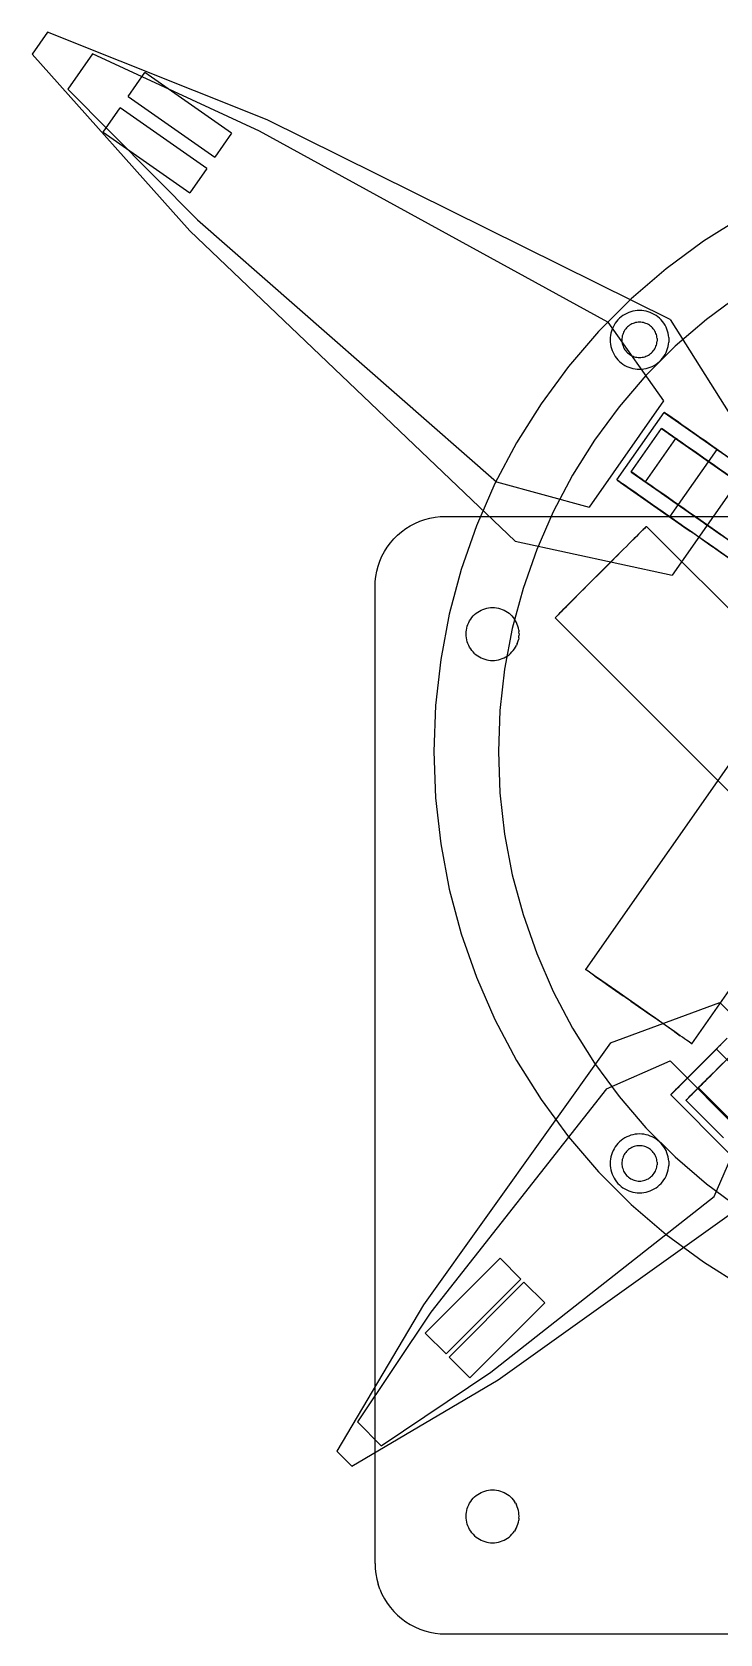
# Model space of a CAD drawing. Header units: millimetres. Extents: x -180 to 1414, y -663 to 972.
# Drawn here: x 1026.7 to 1143.7, y 355 to 627.3 of the extents above; entities that cross this region are included whole.
import ezdxf

# ---------------------------------------------------------------- set-up
doc = ezdxf.new("R2010")
doc.units = ezdxf.units.MM
doc.layers.add('TOP', color=8, linetype='Continuous')

msp = doc.modelspace()

# ---------------------------------------------------------------- linework, layer by layer
at = {"layer": 'TOP'}
for p, q in [((1029.3, 627.34), (1026.66, 623.57)), ((1066.68, 612.39), (1029.3, 627.34)), ((1036.97, 623.65), (1032.75, 617.62)), ((1065.37, 610.5), (1036.97, 623.65)), ((1026.66, 623.57), (1053.49, 593.55)), ((1043, 616.37), (1045.87, 620.47)), ((1060.61, 610.14), (1045.87, 620.47)), ((1032.75, 617.62), (1054.81, 595.43)), ((1043, 616.37), (1057.75, 606.05)), ((1038.78, 610.34), (1041.65, 614.44)), ((1056.39, 604.11), (1041.65, 614.44)), ((1038.78, 610.34), (1053.52, 600.02)), ((1060.61, 610.14), (1057.75, 606.05)), ((1124.63, 577.99), (1065.37, 610.5)), ((1135.21, 578.44), (1066.68, 612.39)), ((1056.39, 604.11), (1053.52, 600.02)), ((1054.81, 595.43), (1105.64, 550.86)), ((1147.5, 595.93), (1140.85, 591.76)), ((1147.5, 595.93), (1140.85, 591.76)), ((1053.49, 593.55), (1108.82, 540.76)), ((1140.85, 591.76), (1134.53, 587.09)), ((1140.85, 591.76), (1134.53, 587.09)), ((1134.53, 587.09), (1128.58, 581.97)), ((1134.53, 587.09), (1128.58, 581.97)), ((1128.58, 581.97), (1123.03, 576.42)), ((1128.58, 581.97), (1123.03, 576.42)), ((1147.05, 582.67), (1141.39, 578.49)), ((1147.05, 582.67), (1141.39, 578.49)), ((1124.63, 577.99), (1134.08, 564.63)), ((1125.67, 577.5), (1125.49, 577.17)), ((1125.87, 577.82), (1125.67, 577.5)), ((1126.09, 578.12), (1125.87, 577.82)), ((1126.33, 578.4), (1126.09, 578.12)), ((1126.6, 578.67), (1126.33, 578.4)), ((1126.88, 578.91), (1126.6, 578.67)), ((1127.18, 579.13), (1126.88, 578.91)), ((1127.5, 579.33), (1127.18, 579.13)), ((1127.83, 579.51), (1127.5, 579.33)), ((1128.17, 579.66), (1127.83, 579.51)), ((1128.31, 577.48), (1128.13, 577.35)), ((1128.52, 579.78), (1128.17, 579.66)), ((1128.5, 577.6), (1128.31, 577.48)), ((1128.69, 577.71), (1128.5, 577.6)), ((1128.88, 579.88), (1128.52, 579.78)), ((1128.9, 577.8), (1128.69, 577.71)), ((1129.25, 579.95), (1128.88, 579.88)), ((1129.11, 577.87), (1128.9, 577.8)), ((1129.33, 577.93), (1129.11, 577.87)), ((1129.62, 579.99), (1129.25, 579.95)), ((1129.55, 577.97), (1129.33, 577.93)), ((1129.77, 578), (1129.55, 577.97)), ((1130, 580), (1129.62, 579.99)), ((1130, 578), (1129.77, 578)), ((1130.37, 579.99), (1130, 580)), ((1130.22, 578), (1130, 578)), ((1130.44, 577.97), (1130.22, 578)), ((1130.74, 579.95), (1130.37, 579.99)), ((1130.66, 577.93), (1130.44, 577.97)), ((1130.88, 577.87), (1130.66, 577.93)), ((1131.11, 579.88), (1130.74, 579.95)), ((1131.09, 577.8), (1130.88, 577.87)), ((1131.3, 577.71), (1131.09, 577.8)), ((1131.47, 579.78), (1131.11, 579.88)), ((1131.5, 577.6), (1131.3, 577.71)), ((1131.82, 579.66), (1131.47, 579.78)), ((1131.69, 577.48), (1131.5, 577.6)), ((1131.87, 577.35), (1131.69, 577.48)), ((1132.17, 579.51), (1131.82, 579.66)), ((1132.5, 579.33), (1132.17, 579.51)), ((1132.81, 579.13), (1132.5, 579.33)), ((1133.11, 578.91), (1132.81, 579.13)), ((1133.4, 578.67), (1133.11, 578.91)), ((1133.66, 578.4), (1133.4, 578.67)), ((1133.91, 578.12), (1133.66, 578.4)), ((1134.13, 577.82), (1133.91, 578.12)), ((1134.33, 577.5), (1134.13, 577.82)), ((1134.5, 577.17), (1134.33, 577.5)), ((1135.21, 578.44), (1149.78, 555.32)), ((1141.39, 578.49), (1136.06, 573.91)), ((1141.39, 578.49), (1136.06, 573.91)), ((1123.03, 576.42), (1117.91, 570.47)), ((1123.03, 576.42), (1117.91, 570.47)), ((1125.01, 575.38), (1125, 575)), ((1125, 575), (1125.01, 574.63)), ((1125.05, 575.75), (1125.01, 575.38)), ((1125.01, 574.63), (1125.05, 574.26)), ((1125.12, 576.12), (1125.05, 575.75)), ((1125.22, 576.48), (1125.12, 576.12)), ((1125.34, 576.83), (1125.22, 576.48)), ((1125.49, 577.17), (1125.34, 576.83)), ((1127.03, 575.45), (1127, 575.23)), ((1127, 575.23), (1127, 575)), ((1127, 575), (1127, 574.78)), ((1127, 574.78), (1127.03, 574.56)), ((1127.07, 575.67), (1127.03, 575.45)), ((1127.13, 575.89), (1127.07, 575.67)), ((1127.2, 576.1), (1127.13, 575.89)), ((1127.29, 576.31), (1127.2, 576.1)), ((1127.4, 576.5), (1127.29, 576.31)), ((1127.52, 576.69), (1127.4, 576.5)), ((1127.65, 576.87), (1127.52, 576.69)), ((1127.8, 577.04), (1127.65, 576.87)), ((1127.96, 577.2), (1127.8, 577.04)), ((1128.13, 577.35), (1127.96, 577.2)), ((1132.04, 577.2), (1131.87, 577.35)), ((1132.2, 577.04), (1132.04, 577.2)), ((1132.34, 576.87), (1132.2, 577.04)), ((1132.48, 576.69), (1132.34, 576.87)), ((1132.59, 576.5), (1132.48, 576.69)), ((1132.7, 576.31), (1132.59, 576.5)), ((1132.79, 576.1), (1132.7, 576.31)), ((1132.86, 575.89), (1132.79, 576.1)), ((1132.92, 575.67), (1132.86, 575.89)), ((1132.96, 575.45), (1132.92, 575.67)), ((1132.99, 575.23), (1132.96, 575.45)), ((1132.96, 574.56), (1132.99, 574.78)), ((1132.99, 575.23), (1133, 575)), ((1133, 575), (1132.99, 574.78)), ((1134.65, 576.83), (1134.5, 577.17)), ((1134.77, 576.48), (1134.65, 576.83)), ((1134.87, 576.12), (1134.77, 576.48)), ((1134.94, 575.75), (1134.87, 576.12)), ((1134.98, 575.38), (1134.94, 575.75)), ((1134.94, 574.26), (1134.98, 574.63)), ((1134.98, 575.38), (1135, 575)), ((1135, 575), (1134.98, 574.63)), ((1125.05, 574.26), (1125.12, 573.89)), ((1125.12, 573.89), (1125.22, 573.53)), ((1125.22, 573.53), (1125.34, 573.18)), ((1125.34, 573.18), (1125.49, 572.83)), ((1125.49, 572.83), (1125.67, 572.5)), ((1125.67, 572.5), (1125.87, 572.19)), ((1125.87, 572.19), (1126.09, 571.89)), ((1127.03, 574.56), (1127.07, 574.34)), ((1127.07, 574.34), (1127.13, 574.12)), ((1127.13, 574.12), (1127.2, 573.91)), ((1127.2, 573.91), (1127.29, 573.7)), ((1127.29, 573.7), (1127.4, 573.5)), ((1127.4, 573.5), (1127.52, 573.31)), ((1127.52, 573.31), (1127.65, 573.13)), ((1127.65, 573.13), (1127.8, 572.96)), ((1127.8, 572.96), (1127.96, 572.8)), ((1127.96, 572.8), (1128.13, 572.66)), ((1128.13, 572.66), (1128.31, 572.52)), ((1128.31, 572.52), (1128.5, 572.41)), ((1128.5, 572.41), (1128.69, 572.3)), ((1128.69, 572.3), (1128.9, 572.21)), ((1128.9, 572.21), (1129.11, 572.14)), ((1129.11, 572.14), (1129.33, 572.08)), ((1129.33, 572.08), (1129.55, 572.04)), ((1129.55, 572.04), (1129.77, 572.01)), ((1129.77, 572.01), (1130, 572)), ((1130, 572), (1130.22, 572.01)), ((1130.22, 572.01), (1130.44, 572.04)), ((1130.44, 572.04), (1130.66, 572.08)), ((1130.66, 572.08), (1130.88, 572.14)), ((1130.88, 572.14), (1131.09, 572.21)), ((1136.06, 573.91), (1131.09, 568.94)), ((1136.06, 573.91), (1131.09, 568.94)), ((1131.09, 572.21), (1131.3, 572.3)), ((1131.3, 572.3), (1131.5, 572.41)), ((1131.5, 572.41), (1131.69, 572.52)), ((1131.69, 572.52), (1131.87, 572.66)), ((1131.87, 572.66), (1132.04, 572.8)), ((1132.04, 572.8), (1132.2, 572.96)), ((1132.2, 572.96), (1132.34, 573.13)), ((1132.34, 573.13), (1132.48, 573.31)), ((1132.48, 573.31), (1132.59, 573.5)), ((1132.59, 573.5), (1132.7, 573.7)), ((1132.7, 573.7), (1132.79, 573.91)), ((1132.79, 573.91), (1132.86, 574.12)), ((1132.86, 574.12), (1132.92, 574.34)), ((1132.92, 574.34), (1132.96, 574.56)), ((1133.91, 571.89), (1134.13, 572.19)), ((1134.13, 572.19), (1134.33, 572.5)), ((1134.33, 572.5), (1134.5, 572.83)), ((1134.5, 572.83), (1134.65, 573.18)), ((1134.65, 573.18), (1134.77, 573.53)), ((1134.77, 573.53), (1134.87, 573.89)), ((1134.87, 573.89), (1134.94, 574.26)), ((1117.91, 570.47), (1113.24, 564.15)), ((1117.91, 570.47), (1113.24, 564.15)), ((1126.09, 571.89), (1126.33, 571.6)), ((1126.33, 571.6), (1126.6, 571.34)), ((1126.6, 571.34), (1126.88, 571.09)), ((1126.88, 571.09), (1127.18, 570.87)), ((1127.18, 570.87), (1127.5, 570.67)), ((1127.5, 570.67), (1127.83, 570.5)), ((1127.83, 570.5), (1128.17, 570.35)), ((1128.17, 570.35), (1128.52, 570.23)), ((1128.52, 570.23), (1128.88, 570.13)), ((1128.88, 570.13), (1129.25, 570.06)), ((1129.25, 570.06), (1129.62, 570.02)), ((1129.62, 570.02), (1130, 570)), ((1130, 570), (1130.37, 570.02)), ((1130.37, 570.02), (1130.74, 570.06)), ((1130.74, 570.06), (1131.11, 570.13)), ((1131.11, 570.13), (1131.47, 570.23)), ((1131.47, 570.23), (1131.82, 570.35)), ((1131.82, 570.35), (1132.17, 570.5)), ((1132.17, 570.5), (1132.5, 570.67)), ((1132.5, 570.67), (1132.81, 570.87)), ((1132.81, 570.87), (1133.11, 571.09)), ((1133.11, 571.09), (1133.4, 571.34)), ((1133.4, 571.34), (1133.66, 571.6)), ((1133.66, 571.6), (1133.91, 571.89)), ((1131.09, 568.94), (1126.51, 563.61)), ((1131.09, 568.94), (1126.51, 563.61)), ((1113.24, 564.15), (1109.07, 557.5)), ((1113.24, 564.15), (1109.07, 557.5)), ((1134.08, 564.63), (1121.42, 546.55)), ((1126.51, 563.61), (1122.33, 557.95)), ((1126.51, 563.61), (1122.33, 557.95)), ((1126.15, 551.21), (1134.18, 562.68)), ((1134.22, 562.66), (1134.18, 562.68)), ((1134.18, 562.68), (1143.19, 556.37)), ((1134.34, 562.57), (1134.22, 562.66)), ((1134.22, 562.66), (1143.25, 556.34)), ((1134.53, 562.44), (1134.34, 562.57)), ((1134.34, 562.57), (1143.25, 556.34)), ((1134.8, 562.25), (1134.53, 562.44)), ((1134.53, 562.44), (1143.25, 556.34)), ((1135.15, 562.01), (1134.8, 562.25)), ((1135.56, 561.72), (1135.15, 562.01)), ((1135.15, 562.01), (1143.53, 556.14)), ((1136.05, 561.38), (1135.56, 561.72)), ((1135.56, 561.72), (1143.68, 556.03)), ((1136.6, 560.99), (1136.05, 561.38)), ((1136.05, 561.38), (1143.68, 556.03)), ((1128.55, 552.59), (1133.71, 559.96)), ((1133.74, 559.94), (1133.71, 559.96)), ((1133.71, 559.96), (1133.76, 559.93)), ((1133.71, 559.96), (1136.17, 558.24)), ((1133.71, 559.96), (1136.19, 558.22)), ((1133.84, 559.87), (1133.74, 559.94)), ((1133.76, 559.93), (1133.88, 559.85)), ((1133.76, 559.93), (1136.21, 558.21)), ((1134.01, 559.75), (1133.84, 559.87)), ((1133.88, 559.85), (1134.06, 559.71)), ((1133.88, 559.85), (1136.46, 558.04)), ((1133.88, 559.85), (1136.3, 558.15)), ((1133.88, 559.85), (1136.21, 558.21)), ((1134.25, 559.58), (1134.01, 559.75)), ((1134.01, 559.75), (1136.41, 558.07)), ((1134.06, 559.71), (1134.32, 559.53)), ((1134.56, 559.36), (1134.25, 559.58)), ((1134.32, 559.53), (1134.65, 559.3)), ((1134.32, 559.53), (1136.67, 557.89)), ((1134.94, 559.1), (1134.56, 559.36)), ((1134.56, 559.36), (1136.61, 557.93)), ((1134.65, 559.3), (1135.05, 559.02)), ((1135.39, 558.79), (1134.94, 559.1)), ((1134.94, 559.1), (1137.53, 557.29)), ((1135.05, 559.02), (1135.51, 558.7)), ((1135.05, 559.02), (1137.63, 557.22)), ((1135.9, 558.43), (1135.39, 558.79)), ((1135.51, 558.7), (1136.03, 558.34)), ((1136.46, 558.03), (1135.9, 558.43)), ((1136.03, 558.34), (1136.62, 557.93)), ((1136.03, 558.34), (1138.05, 556.92)), ((1137.22, 560.56), (1136.6, 560.99)), ((1136.6, 560.99), (1144.05, 555.78)), ((1137.9, 560.08), (1137.22, 560.56)), ((1137.22, 560.56), (1144.27, 555.62)), ((1138.64, 559.56), (1137.9, 560.08)), ((1137.9, 560.08), (1144.51, 555.46)), ((1139.43, 559.01), (1138.64, 559.56)), ((1140.26, 558.43), (1139.43, 559.01)), ((1139.43, 559.01), (1144.77, 555.27)), ((1141.15, 557.81), (1140.26, 558.43)), ((1140.26, 558.43), (1145.34, 554.87)), ((1109.07, 557.5), (1105.4, 550.56)), ((1109.07, 557.5), (1105.4, 550.56)), ((1122.33, 557.95), (1118.59, 552)), ((1122.33, 557.95), (1118.59, 552)), ((1131.01, 550.87), (1136.17, 558.24)), ((1135.16, 544.91), (1143.19, 556.37)), ((1136.21, 558.21), (1136.17, 558.24)), ((1136.17, 558.24), (1136.19, 558.22)), ((1136.19, 558.22), (1136.27, 558.17)), ((1136.3, 558.15), (1136.21, 558.21)), ((1136.27, 558.17), (1136.41, 558.07)), ((1136.46, 558.04), (1136.3, 558.15)), ((1136.41, 558.07), (1136.61, 557.93)), ((1136.46, 558.04), (1136.67, 557.89)), ((1137.09, 557.6), (1136.46, 558.03)), ((1136.46, 558.03), (1138.91, 556.32)), ((1136.61, 557.93), (1136.86, 557.76)), ((1136.62, 557.93), (1137.26, 557.48)), ((1136.67, 557.89), (1136.93, 557.71)), ((1136.86, 557.76), (1137.17, 557.54)), ((1136.93, 557.71), (1137.25, 557.48)), ((1137.77, 557.12), (1137.09, 557.6)), ((1137.17, 557.54), (1137.53, 557.29)), ((1137.25, 557.48), (1137.63, 557.22)), ((1137.26, 557.48), (1137.95, 557)), ((1137.26, 557.48), (1139.6, 555.84)), ((1137.53, 557.29), (1137.94, 557)), ((1137.63, 557.22), (1138.05, 556.92)), ((1138.5, 556.61), (1137.77, 557.12)), ((1137.94, 557), (1138.4, 556.68)), ((1137.95, 557), (1138.69, 556.48)), ((1138.05, 556.92), (1138.52, 556.59)), ((1138.4, 556.68), (1138.91, 556.32)), ((1139.27, 556.07), (1138.5, 556.61)), ((1138.52, 556.59), (1139.04, 556.23)), ((1138.69, 556.48), (1139.47, 555.93)), ((1138.69, 556.48), (1140.2, 555.42)), ((1138.91, 556.32), (1139.46, 555.94)), ((1139.04, 556.23), (1139.6, 555.84)), ((1140.09, 555.5), (1139.27, 556.07)), ((1139.46, 555.94), (1140.05, 555.52)), ((1170.12, 534.47), (1139.47, 555.93)), ((1139.6, 555.84), (1140.2, 555.42)), ((1142.07, 557.16), (1141.15, 557.81)), ((1141.15, 557.81), (1145.65, 554.65)), ((1143.02, 556.49), (1142.07, 557.16)), ((1142.07, 557.16), (1145.98, 554.43)), ((1144, 555.81), (1143.02, 556.49)), ((1143.02, 556.49), (1146.31, 554.19)), ((1143.21, 556.36), (1143.19, 556.37)), ((1143.25, 556.34), (1143.21, 556.36)), ((1143.32, 556.29), (1143.25, 556.34)), ((1143.41, 556.22), (1143.32, 556.29)), ((1143.53, 556.14), (1143.41, 556.22)), ((1143.68, 556.03), (1143.53, 556.14)), ((1143.85, 555.91), (1143.68, 556.03)), ((1149.78, 555.32), (1135.54, 534.98)), ((1140.05, 555.52), (1140.68, 555.08)), ((1140.94, 554.9), (1140.09, 555.5)), ((1140.09, 555.5), (1141.34, 554.62)), ((1140.2, 555.42), (1140.84, 554.97)), ((1140.68, 555.08), (1141.34, 554.62)), ((1140.84, 554.97), (1171.49, 533.51)), ((1141.83, 554.28), (1140.94, 554.9)), ((1140.94, 554.9), (1142.03, 554.14)), ((1141.34, 554.62), (1142.03, 554.14)), ((1142.74, 553.64), (1141.83, 554.28)), ((1141.83, 554.28), (1142.75, 553.64)), ((1141.83, 554.28), (1143.48, 553.12)), ((1142.03, 554.14), (1142.75, 553.64)), ((1143.67, 552.99), (1142.74, 553.64)), ((1142.74, 553.64), (1144.24, 552.59)), ((1142.75, 553.64), (1143.48, 553.12)), ((1143.48, 553.12), (1144.24, 552.59)), ((1144.62, 552.32), (1143.67, 552.99)), ((1105.4, 550.56), (1102.26, 543.36)), ((1105.4, 550.56), (1102.26, 543.36)), ((1105.64, 550.86), (1121.42, 546.55)), ((1118.59, 552), (1115.31, 545.79)), ((1118.59, 552), (1115.31, 545.79)), ((1126.19, 551.19), (1126.15, 551.21)), ((1126.31, 551.11), (1126.19, 551.19)), ((1126.19, 551.19), (1135.18, 544.9)), ((1126.5, 550.97), (1126.31, 551.11)), ((1126.31, 551.11), (1135.22, 544.87)), ((1126.77, 550.78), (1126.5, 550.97)), ((1127.12, 550.54), (1126.77, 550.78)), ((1126.77, 550.78), (1135.29, 544.82)), ((1127.53, 550.25), (1127.12, 550.54)), ((1127.12, 550.54), (1135.65, 544.56)), ((1128.02, 549.91), (1127.53, 550.25)), ((1127.53, 550.25), (1135.5, 544.67)), ((1128.58, 552.57), (1128.55, 552.59)), ((1128.55, 552.59), (1128.6, 552.56)), ((1128.55, 552.59), (1131.01, 550.87)), ((1128.68, 552.5), (1128.58, 552.57)), ((1128.6, 552.56), (1128.71, 552.47)), ((1128.6, 552.56), (1131.04, 550.84)), ((1128.85, 552.38), (1128.68, 552.5)), ((1128.68, 552.5), (1131.11, 550.8)), ((1128.71, 552.47), (1128.9, 552.34)), ((1128.71, 552.47), (1131.14, 550.77)), ((1129.09, 552.21), (1128.85, 552.38)), ((1128.85, 552.38), (1131.25, 550.7)), ((1128.9, 552.34), (1129.16, 552.16)), ((1128.9, 552.34), (1131.29, 550.67)), ((1129.4, 551.99), (1129.09, 552.21)), ((1129.09, 552.21), (1131.45, 550.56)), ((1129.16, 552.16), (1129.49, 551.93)), ((1129.16, 552.16), (1131.5, 550.52)), ((1129.78, 551.73), (1129.4, 551.99)), ((1129.4, 551.99), (1131.7, 550.38)), ((1129.49, 551.93), (1129.89, 551.65)), ((1129.49, 551.93), (1131.77, 550.33)), ((1130.23, 551.41), (1129.78, 551.73)), ((1129.78, 551.73), (1132.37, 549.92)), ((1129.89, 551.65), (1130.35, 551.33)), ((1130.73, 551.06), (1130.23, 551.41)), ((1130.35, 551.33), (1130.87, 550.96)), ((1130.35, 551.33), (1132.89, 549.55)), ((1131.3, 550.66), (1130.73, 551.06)), ((1130.87, 550.96), (1131.45, 550.55)), ((1131.04, 550.84), (1131.01, 550.87)), ((1131.01, 550.87), (1131.03, 550.85)), ((1131.03, 550.85), (1131.11, 550.8)), ((1131.14, 550.77), (1131.04, 550.84)), ((1131.11, 550.8), (1131.25, 550.7)), ((1131.14, 550.77), (1131.29, 550.67)), ((1131.25, 550.7), (1131.45, 550.56)), ((1131.29, 550.67), (1131.5, 550.52)), ((1131.93, 550.22), (1131.3, 550.66)), ((1131.45, 550.56), (1131.7, 550.38)), ((1131.45, 550.55), (1132.09, 550.11)), ((1131.45, 550.55), (1132.89, 549.55)), ((1131.45, 550.55), (1133.36, 549.22)), ((1131.5, 550.52), (1131.77, 550.33)), ((1131.7, 550.38), (1132.01, 550.17)), ((1131.77, 550.33), (1132.09, 550.11)), ((1132.61, 549.75), (1131.93, 550.22)), ((1132.01, 550.17), (1132.37, 549.92)), ((1128.57, 549.52), (1128.02, 549.91)), ((1128.02, 549.91), (1136.02, 544.31)), ((1128.02, 549.91), (1135.82, 544.44)), ((1129.19, 549.09), (1128.57, 549.52)), ((1128.57, 549.52), (1136.02, 544.31)), ((1129.87, 548.61), (1129.19, 549.09)), ((1130.61, 548.1), (1129.87, 548.61)), ((1129.87, 548.61), (1136.48, 543.99)), ((1131.4, 547.54), (1130.61, 548.1)), ((1132.23, 546.96), (1131.4, 547.54)), ((1131.4, 547.54), (1136.74, 543.8)), ((1132.09, 550.11), (1132.79, 549.62)), ((1132.09, 550.11), (1132.46, 549.85)), ((1132.37, 549.92), (1132.78, 549.63)), ((1132.46, 549.85), (1132.89, 549.55)), ((1133.34, 549.24), (1132.61, 549.75)), ((1132.78, 549.63), (1133.24, 549.31)), ((1132.79, 549.62), (1133.53, 549.1)), ((1132.89, 549.55), (1133.36, 549.22)), ((1133.24, 549.31), (1133.75, 548.95)), ((1134.11, 548.69), (1133.34, 549.24)), ((1133.36, 549.22), (1133.88, 548.86)), ((1133.53, 549.1), (1134.31, 548.55)), ((1133.53, 549.1), (1135.04, 548.04)), ((1133.75, 548.95), (1134.3, 548.57)), ((1133.88, 548.86), (1134.44, 548.46)), ((1134.93, 548.12), (1134.11, 548.69)), ((1134.3, 548.57), (1134.89, 548.15)), ((1164.96, 527.09), (1134.31, 548.55)), ((1134.44, 548.46), (1135.04, 548.04)), ((1134.89, 548.15), (1135.51, 547.71)), ((1135.78, 547.53), (1134.93, 548.12)), ((1135.04, 548.04), (1135.68, 547.6)), ((1135.51, 547.71), (1136.17, 547.25)), ((1135.68, 547.6), (1166.33, 526.14)), ((1136.66, 546.91), (1135.78, 547.53)), ((1135.78, 547.53), (1136.87, 546.77)), ((1093.46, 544.47), (1094.33, 544.7)), ((1094.33, 544.7), (1095.21, 544.87)), ((1095.21, 544.87), (1096.1, 544.97)), ((1096.1, 544.97), (1097, 545)), ((1097, 545), (1303, 545)), ((1115.31, 545.79), (1112.5, 539.34)), ((1115.31, 545.79), (1112.5, 539.34)), ((1133.12, 546.34), (1132.23, 546.96)), ((1132.23, 546.96), (1137.01, 543.61)), ((1134.04, 545.69), (1133.12, 546.34)), ((1133.12, 546.34), (1137.62, 543.18)), ((1134.99, 545.03), (1134.04, 545.69)), ((1134.04, 545.69), (1137.95, 542.96)), ((1135.97, 544.34), (1134.99, 545.03)), ((1135.18, 544.9), (1135.16, 544.91)), ((1135.22, 544.87), (1135.18, 544.9)), ((1135.29, 544.82), (1135.22, 544.87)), ((1135.38, 544.75), (1135.29, 544.82)), ((1135.5, 544.67), (1135.38, 544.75)), ((1136.17, 547.25), (1136.87, 546.77)), ((1137.58, 546.27), (1136.66, 546.91)), ((1136.87, 546.77), (1137.58, 546.26)), ((1138.51, 545.61), (1137.58, 546.27)), ((1137.58, 546.26), (1138.32, 545.75)), ((1138.32, 545.75), (1139.08, 545.22)), ((1139.46, 544.95), (1138.51, 545.61)), ((1139.08, 545.22), (1139.85, 544.68)), ((1140.42, 544.28), (1139.46, 544.95)), ((1139.85, 544.68), (1140.63, 544.13)), ((1088.84, 541.8), (1089.52, 542.38)), ((1089.52, 542.38), (1090.24, 542.91)), ((1090.24, 542.91), (1091, 543.39)), ((1091, 543.39), (1091.79, 543.81)), ((1091.79, 543.81), (1092.62, 544.17)), ((1092.62, 544.17), (1093.46, 544.47)), ((1102.26, 543.36), (1099.66, 535.95)), ((1102.26, 543.36), (1099.66, 535.95)), ((1129.82, 541.95), (1129.48, 541.6)), ((1130.13, 542.26), (1129.82, 541.95)), ((1130.83, 542.96), (1130.13, 542.26)), ((1130.4, 542.53), (1130.13, 542.26)), ((1130.64, 542.76), (1130.4, 542.53)), ((1130.83, 542.96), (1130.64, 542.76)), ((1131.09, 543.21), (1130.83, 542.96)), ((1130.98, 543.11), (1130.83, 542.96)), ((1131.09, 543.21), (1130.98, 543.11)), ((1131.15, 543.28), (1131.09, 543.21)), ((1131.15, 543.28), (1131.17, 543.3)), ((1180.74, 493.73), (1131.17, 543.3)), ((1135.65, 544.56), (1135.5, 544.67)), ((1135.82, 544.44), (1135.65, 544.56)), ((1136.02, 544.31), (1135.82, 544.44)), ((1136.98, 543.63), (1135.97, 544.34)), ((1135.97, 544.34), (1138.63, 542.48)), ((1136.24, 544.15), (1136.02, 544.31)), ((1136.48, 543.99), (1136.24, 544.15)), ((1136.74, 543.8), (1136.48, 543.99)), ((1137.01, 543.61), (1136.74, 543.8)), ((1138, 542.92), (1136.98, 543.63)), ((1136.98, 543.63), (1138.98, 542.23)), ((1137.31, 543.4), (1137.01, 543.61)), ((1137.62, 543.18), (1137.31, 543.4)), ((1137.95, 542.96), (1137.62, 543.18)), ((1138.28, 542.72), (1137.95, 542.96)), ((1139.04, 542.19), (1138, 542.92)), ((1138.63, 542.48), (1138.28, 542.72)), ((1138.98, 542.23), (1138.63, 542.48)), ((1139.35, 541.98), (1138.98, 542.23)), ((1140.08, 541.46), (1139.04, 542.19)), ((1139.71, 541.72), (1139.35, 541.98)), ((1141.39, 543.6), (1140.42, 544.28)), ((1140.63, 544.13), (1141.41, 543.58)), ((1142.36, 542.92), (1141.39, 543.6)), ((1141.41, 543.58), (1142.2, 543.03)), ((1142.2, 543.03), (1142.98, 542.48)), ((1143.32, 542.24), (1142.36, 542.92)), ((1144.28, 541.58), (1142.98, 542.48)), ((1142.98, 542.48), (1143.75, 541.94)), ((1144.28, 541.58), (1143.32, 542.24)), ((1086.61, 539), (1087.09, 539.76)), ((1087.09, 539.76), (1087.62, 540.48)), ((1087.62, 540.48), (1088.2, 541.16)), ((1088.2, 541.16), (1088.84, 541.8)), ((1108.82, 540.76), (1135.54, 534.98)), ((1112.5, 539.34), (1110.18, 532.71)), ((1112.5, 539.34), (1110.18, 532.71)), ((1116.97, 529.1), (1127.29, 539.41)), ((1127.29, 539.41), (1123.98, 536.1)), ((1127.29, 539.41), (1124.56, 536.68)), ((1127.29, 539.41), (1125.13, 537.25)), ((1127.29, 539.41), (1126.77, 538.9)), ((1127.78, 539.9), (1127.29, 539.41)), ((1128.25, 540.37), (1127.78, 539.9)), ((1128.25, 540.37), (1129.48, 541.6)), ((1128.69, 540.81), (1128.25, 540.37)), ((1129.1, 541.23), (1128.69, 540.81)), ((1129.48, 541.6), (1129.1, 541.23)), ((1140.08, 541.46), (1139.71, 541.72)), ((1141.12, 540.74), (1140.08, 541.46)), ((1140.45, 541.21), (1140.08, 541.46)), ((1140.81, 540.95), (1140.45, 541.21)), ((1141.17, 540.7), (1140.81, 540.95)), ((1142.15, 540.01), (1141.12, 540.74)), ((1143.18, 539.29), (1141.17, 540.7)), ((1141.53, 540.45), (1141.17, 540.7)), ((1144.18, 538.59), (1141.53, 540.45)), ((1141.87, 540.21), (1141.53, 540.45)), ((1145.17, 537.9), (1141.87, 540.21)), ((1142.21, 539.97), (1141.87, 540.21)), ((1143.18, 539.29), (1142.15, 540.01)), ((1146.12, 537.23), (1142.21, 539.97)), ((1142.54, 539.74), (1142.21, 539.97)), ((1147.04, 536.59), (1142.54, 539.74)), ((1142.85, 539.53), (1142.54, 539.74)), ((1143.14, 539.32), (1142.85, 539.53)), ((1147.92, 535.97), (1142.85, 539.53)), ((1143.42, 539.12), (1143.14, 539.32)), ((1144.18, 538.59), (1143.18, 539.29)), ((1085.3, 535.67), (1085.53, 536.54)), ((1085.53, 536.54), (1085.83, 537.38)), ((1085.83, 537.38), (1086.19, 538.21)), ((1086.19, 538.21), (1086.61, 539)), ((1122.24, 534.36), (1125.69, 537.82)), ((1122.24, 534.36), (1124.56, 536.68)), ((1124.56, 536.68), (1123.98, 536.1)), ((1124.56, 536.68), (1125.69, 537.82)), ((1125.13, 537.25), (1124.56, 536.68)), ((1125.69, 537.82), (1125.13, 537.25)), ((1126.24, 538.37), (1125.69, 537.82)), ((1126.77, 538.9), (1126.24, 538.37)), ((1149.55, 534.83), (1143.42, 539.12)), ((1143.68, 538.94), (1143.42, 539.12)), ((1085, 533), (1085.03, 533.9)), ((1085.03, 533.9), (1085.13, 534.79)), ((1085.13, 534.79), (1085.3, 535.67)), ((1099.66, 535.95), (1097.63, 528.36)), ((1099.66, 535.95), (1097.63, 528.36)), ((1116.16, 528.28), (1122.24, 534.36)), ((1122.24, 534.36), (1120.02, 532.15)), ((1121.67, 533.79), (1121.1, 533.23)), ((1122.24, 534.36), (1121.67, 533.79)), ((1122.24, 534.36), (1123.98, 536.1)), ((1122.82, 534.94), (1122.24, 534.36)), ((1123.98, 536.1), (1122.82, 534.94)), ((1123.4, 535.52), (1122.82, 534.94)), ((1123.98, 536.1), (1123.4, 535.52)), ((1085, 367), (1085, 533)), ((1110.18, 532.71), (1108.36, 525.92)), ((1110.18, 532.71), (1108.36, 525.92)), ((1116.97, 529.1), (1119.02, 531.14)), ((1118.11, 530.23), (1119.02, 531.14)), ((1119.02, 531.14), (1118.55, 530.67)), ((1119.51, 531.63), (1119.02, 531.14)), ((1120.02, 532.15), (1119.51, 531.63)), ((1120.56, 532.68), (1120.02, 532.15)), ((1121.1, 533.23), (1120.56, 532.68)), ((1097.63, 528.36), (1096.17, 520.65)), ((1097.63, 528.36), (1096.17, 520.65)), ((1101.94, 528.3), (1102.19, 528.52)), ((1102.19, 528.52), (1102.47, 528.72)), ((1102.47, 528.72), (1102.75, 528.9)), ((1102.75, 528.9), (1103.05, 529.05)), ((1103.05, 529.05), (1103.36, 529.19)), ((1103.36, 529.19), (1103.67, 529.3)), ((1103.67, 529.3), (1104, 529.39)), ((1104, 529.39), (1104.33, 529.45)), ((1104.33, 529.45), (1104.66, 529.49)), ((1104.66, 529.49), (1105, 529.5)), ((1105, 529.5), (1105.34, 529.49)), ((1105.34, 529.49), (1105.67, 529.45)), ((1105.67, 529.45), (1106, 529.39)), ((1106, 529.39), (1106.33, 529.3)), ((1106.33, 529.3), (1106.64, 529.19)), ((1106.64, 529.19), (1106.95, 529.05)), ((1106.95, 529.05), (1107.25, 528.9)), ((1107.25, 528.9), (1107.53, 528.72)), ((1107.53, 528.72), (1107.81, 528.52)), ((1107.81, 528.52), (1108.06, 528.3)), ((1116.16, 528.28), (1116.97, 529.1)), ((1116.66, 528.79), (1116.16, 528.28)), ((1116.39, 528.52), (1116.16, 528.28)), ((1116.66, 528.79), (1116.39, 528.52)), ((1116.97, 529.1), (1116.66, 528.79)), ((1116.97, 529.1), (1118.11, 530.23)), ((1117.32, 529.44), (1116.97, 529.1)), ((1117.69, 529.82), (1117.32, 529.44)), ((1118.11, 530.23), (1117.69, 529.82)), ((1118.55, 530.67), (1118.11, 530.23)), ((1100.51, 525.34), (1100.55, 525.67)), ((1100.55, 525.67), (1100.61, 526)), ((1100.61, 526), (1100.7, 526.33)), ((1100.7, 526.33), (1100.81, 526.64)), ((1100.81, 526.64), (1100.95, 526.95)), ((1100.95, 526.95), (1101.1, 527.25)), ((1101.1, 527.25), (1101.28, 527.53)), ((1101.28, 527.53), (1101.48, 527.81)), ((1101.48, 527.81), (1101.7, 528.06)), ((1101.7, 528.06), (1101.94, 528.3)), ((1108.36, 525.92), (1107.05, 519.01)), ((1108.36, 525.92), (1107.05, 519.01)), ((1108.06, 528.3), (1108.3, 528.06)), ((1108.3, 528.06), (1108.52, 527.81)), ((1108.52, 527.81), (1108.72, 527.53)), ((1108.9, 527.25), (1108.72, 527.53)), ((1109.05, 526.95), (1108.9, 527.25)), ((1109.19, 526.64), (1109.05, 526.95)), ((1109.3, 526.33), (1109.19, 526.64)), ((1109.39, 526), (1109.3, 526.33)), ((1109.45, 525.67), (1109.39, 526)), ((1109.45, 525.67), (1109.49, 525.34)), ((1115.64, 527.77), (1115.62, 527.75)), ((1115.62, 527.75), (1165.19, 478.18)), ((1115.71, 527.83), (1115.64, 527.77)), ((1115.81, 527.94), (1115.71, 527.83)), ((1115.96, 528.09), (1115.81, 527.94)), ((1116.16, 528.28), (1115.96, 528.09)), ((1100.5, 525), (1100.51, 525.34)), ((1100.51, 524.66), (1100.5, 525)), ((1100.55, 524.33), (1100.51, 524.66)), ((1100.61, 524), (1100.55, 524.33)), ((1100.7, 523.67), (1100.61, 524)), ((1100.81, 523.36), (1100.7, 523.67)), ((1100.95, 523.05), (1100.81, 523.36)), ((1101.1, 522.75), (1100.95, 523.05)), ((1108.9, 522.75), (1109.05, 523.05)), ((1109.19, 523.36), (1109.05, 523.05)), ((1109.19, 523.36), (1109.3, 523.67)), ((1109.3, 523.67), (1109.39, 524)), ((1109.45, 524.33), (1109.39, 524)), ((1109.45, 524.33), (1109.49, 524.66)), ((1109.5, 525), (1109.49, 525.34)), ((1109.5, 525), (1109.49, 524.66)), ((1120.85, 467.95), (1161.06, 525.37)), ((1096.17, 520.65), (1095.29, 512.85)), ((1096.17, 520.65), (1095.29, 512.85)), ((1101.28, 522.47), (1101.1, 522.75)), ((1101.48, 522.19), (1101.28, 522.47)), ((1101.7, 521.94), (1101.48, 522.19)), ((1101.94, 521.7), (1101.7, 521.94)), ((1101.94, 521.7), (1102.19, 521.48)), ((1102.19, 521.48), (1102.47, 521.28)), ((1102.47, 521.28), (1102.75, 521.1)), ((1102.75, 521.1), (1103.05, 520.95)), ((1103.05, 520.95), (1103.36, 520.81)), ((1103.36, 520.81), (1103.67, 520.7)), ((1103.67, 520.7), (1104, 520.61)), ((1104, 520.61), (1104.33, 520.55)), ((1104.33, 520.55), (1104.66, 520.51)), ((1104.66, 520.51), (1105, 520.5)), ((1105, 520.5), (1105.34, 520.51)), ((1105.34, 520.51), (1105.67, 520.55)), ((1105.67, 520.55), (1106, 520.61)), ((1106, 520.61), (1106.33, 520.7)), ((1106.33, 520.7), (1106.64, 520.81)), ((1106.64, 520.81), (1106.95, 520.95)), ((1106.95, 520.95), (1107.25, 521.1)), ((1107.25, 521.1), (1107.53, 521.28)), ((1107.53, 521.28), (1107.81, 521.48)), ((1107.81, 521.48), (1108.06, 521.7)), ((1108.06, 521.7), (1108.3, 521.94)), ((1108.3, 521.94), (1108.52, 522.19)), ((1108.52, 522.19), (1108.72, 522.47)), ((1108.72, 522.47), (1108.9, 522.75)), ((1107.05, 519.01), (1106.26, 512.02)), ((1107.05, 519.01), (1106.26, 512.02)), ((1095.29, 512.85), (1095, 505)), ((1095.29, 512.85), (1095, 505)), ((1106.26, 512.02), (1106, 505)), ((1106.26, 512.02), (1106, 505)), ((1138.87, 455.33), (1179.08, 512.75)), ((1095, 505), (1095.29, 497.15)), ((1095, 505), (1095.29, 497.15)), ((1106, 505), (1106.26, 497.98)), ((1106, 505), (1106.26, 497.98)), ((1095.29, 497.15), (1096.17, 489.35)), ((1095.29, 497.15), (1096.17, 489.35)), ((1106.26, 497.98), (1107.05, 490.99)), ((1106.26, 497.98), (1107.05, 490.99)), ((1107.05, 490.99), (1108.36, 484.08)), ((1107.05, 490.99), (1108.36, 484.08)), ((1096.17, 489.35), (1097.63, 481.64)), ((1096.17, 489.35), (1097.63, 481.64)), ((1108.36, 484.08), (1110.18, 477.29)), ((1108.36, 484.08), (1110.18, 477.29)), ((1097.63, 481.64), (1099.66, 474.05)), ((1097.63, 481.64), (1099.66, 474.05)), ((1110.18, 477.29), (1112.5, 470.66)), ((1110.18, 477.29), (1112.5, 470.66)), ((1169.33, 477.16), (1142.87, 450.7)), ((1099.66, 474.05), (1102.26, 466.64)), ((1099.66, 474.05), (1102.26, 466.64)), ((1112.5, 470.66), (1115.31, 464.21)), ((1112.5, 470.66), (1115.31, 464.21)), ((1102.26, 466.64), (1105.4, 459.44)), ((1102.26, 466.64), (1105.4, 459.44)), ((1120.88, 467.93), (1120.85, 467.95)), ((1121.25, 467.67), (1120.88, 467.93)), ((1120.95, 467.88), (1120.88, 467.93)), ((1121.08, 467.79), (1120.95, 467.88)), ((1121.25, 467.67), (1121.08, 467.79)), ((1122.42, 466.85), (1121.25, 467.67)), ((1121.47, 467.51), (1121.25, 467.67)), ((1122.42, 466.85), (1121.47, 467.51)), ((1121.74, 467.32), (1121.47, 467.51)), ((1122.06, 467.1), (1121.74, 467.32)), ((1122.42, 466.85), (1122.06, 467.1)), ((1122.82, 466.57), (1122.42, 466.85)), ((1122.42, 466.85), (1123.26, 466.26)), ((1122.42, 466.85), (1123.73, 465.93)), ((1125.95, 464.38), (1122.82, 466.57)), ((1124.78, 465.19), (1122.82, 466.57)), ((1123.26, 466.26), (1122.82, 466.57)), ((1124.78, 465.19), (1123.26, 466.26)), ((1123.73, 465.93), (1123.26, 466.26)), ((1124.24, 465.57), (1123.73, 465.93)), ((1123.73, 465.93), (1124.78, 465.19)), ((1115.31, 464.21), (1118.59, 458)), ((1115.31, 464.21), (1118.59, 458)), ((1124.78, 465.19), (1124.24, 465.57)), ((1125.36, 464.79), (1124.78, 465.19)), ((1124.78, 465.19), (1127.2, 463.5)), ((1125.95, 464.38), (1125.36, 464.79)), ((1125.36, 464.79), (1127.2, 463.5)), ((1129.19, 462.11), (1125.95, 464.38)), ((1126.57, 463.94), (1125.95, 464.38)), ((1125.95, 464.38), (1127.2, 463.5)), ((1128.52, 462.58), (1126.57, 463.94)), ((1127.2, 463.5), (1126.57, 463.94)), ((1127.86, 463.04), (1127.2, 463.5)), ((1128.52, 462.58), (1127.86, 463.04)), ((1125.05, 455.5), (1143.63, 462.38)), ((1129.19, 462.11), (1128.52, 462.58)), ((1128.52, 462.58), (1130.53, 461.17)), ((1128.52, 462.58), (1132.52, 459.78)), ((1134.37, 458.48), (1129.19, 462.11)), ((1129.86, 461.64), (1129.19, 462.11)), ((1129.19, 462.11), (1130.53, 461.17)), ((1130.53, 461.17), (1129.86, 461.64)), ((1131.2, 460.7), (1130.53, 461.17)), ((1134.37, 458.48), (1131.2, 460.7)), ((1131.87, 460.23), (1131.2, 460.7)), ((1131.2, 460.7), (1132.52, 459.78)), ((1143.63, 462.38), (1157.38, 448.63)), ((1105.4, 459.44), (1109.07, 452.5)), ((1105.4, 459.44), (1109.07, 452.5)), ((1118.59, 458), (1122.33, 452.05)), ((1118.59, 458), (1122.33, 452.05)), ((1134.37, 458.48), (1131.87, 460.23)), ((1132.52, 459.78), (1131.87, 460.23)), ((1133.15, 459.33), (1132.52, 459.78)), ((1133.77, 458.9), (1133.15, 459.33)), ((1134.37, 458.48), (1133.77, 458.9)), ((1136.47, 457.01), (1134.37, 458.48)), ((1135.99, 457.35), (1134.37, 458.48)), ((1134.94, 458.08), (1134.37, 458.48)), ((1135.99, 457.35), (1134.94, 458.08)), ((1135.48, 457.7), (1134.94, 458.08)), ((1135.99, 457.35), (1135.48, 457.7)), ((1125.05, 455.5), (1093.23, 410.95)), ((1136.47, 457.01), (1135.99, 457.35)), ((1135.99, 457.35), (1136.91, 456.71)), ((1136.91, 456.71), (1136.47, 457.01)), ((1136.49, 447.85), (1143.5, 454.86)), ((1137.31, 456.43), (1136.91, 456.71)), ((1137.66, 456.17), (1137.31, 456.43)), ((1138.47, 455.61), (1137.66, 456.17)), ((1137.98, 455.95), (1137.66, 456.17)), ((1138.25, 455.77), (1137.98, 455.95)), ((1138.47, 455.61), (1138.25, 455.77)), ((1138.77, 455.4), (1138.47, 455.61)), ((1138.65, 455.49), (1138.47, 455.61)), ((1138.77, 455.4), (1138.65, 455.49)), ((1138.85, 455.35), (1138.77, 455.4)), ((1138.87, 455.33), (1138.85, 455.35)), ((1141.31, 452.67), (1144.93, 456.29)), ((1143.78, 455.14), (1142.93, 454.29)), ((1143.5, 454.86), (1143.37, 454.74)), ((1143.65, 455.01), (1143.5, 454.86)), ((1143.82, 455.18), (1143.65, 455.01)), ((1109.07, 452.5), (1113.24, 445.85)), ((1109.07, 452.5), (1113.24, 445.85)), ((1124.37, 447.7), (1135.2, 452.42)), ((1135.2, 452.42), (1147.42, 440.2)), ((1135.3, 446.66), (1143.08, 454.44)), ((1135.33, 446.7), (1143.09, 454.45)), ((1135.43, 446.8), (1143.13, 454.49)), ((1135.6, 446.97), (1143.18, 454.55)), ((1135.83, 447.2), (1143.27, 454.63)), ((1141.31, 452.67), (1140.55, 451.91)), ((1142.1, 453.47), (1141.31, 452.67)), ((1142.93, 454.29), (1142.1, 453.47)), ((1143.09, 454.45), (1143.08, 454.44)), ((1143.08, 454.44), (1152.98, 444.54)), ((1143.13, 454.49), (1143.09, 454.45)), ((1143.18, 454.55), (1143.13, 454.49)), ((1143.27, 454.63), (1143.18, 454.55)), ((1143.37, 454.74), (1143.27, 454.63)), ((1143.4, 451.23), (1145.08, 452.91)), ((1122.33, 452.05), (1126.51, 446.39)), ((1122.33, 452.05), (1126.51, 446.39)), ((1138.51, 449.87), (1137.92, 449.29)), ((1139.14, 450.51), (1138.51, 449.87)), ((1139.83, 451.19), (1139.14, 450.51)), ((1140.55, 451.91), (1139.83, 451.19)), ((1140.41, 448.23), (1142.5, 450.33)), ((1140.41, 448.23), (1142.05, 449.88)), ((1141.55, 449.38), (1140.96, 448.79)), ((1141.55, 449.38), (1141.19, 449.02)), ((1141.28, 449.11), (1141.64, 449.47)), ((1141.4, 449.23), (1142.03, 449.86)), ((1142.19, 450.02), (1141.55, 449.38)), ((1141.95, 449.77), (1141.55, 449.38)), ((1141.64, 449.47), (1142.05, 449.88)), ((1142.38, 450.21), (1141.95, 449.77)), ((1142.03, 449.86), (1142.7, 450.53)), ((1142.05, 449.88), (1142.5, 450.33)), ((1142.87, 450.7), (1142.19, 450.02)), ((1142.86, 450.69), (1142.38, 450.21)), ((1142.5, 450.33), (1142.98, 450.81)), ((1142.7, 450.53), (1143.4, 451.23)), ((1143.37, 451.2), (1142.86, 450.69)), ((1142.98, 450.81), (1143.5, 451.33)), ((1143.91, 451.74), (1143.37, 451.2)), ((1143.4, 451.23), (1144.14, 451.97)), ((1143.5, 451.33), (1144.05, 451.88)), ((1124.37, 447.7), (1094.5, 409.68)), ((1135.33, 446.7), (1135.3, 446.66)), ((1135.3, 446.66), (1145.2, 436.76)), ((1135.43, 446.8), (1135.33, 446.7)), ((1135.6, 446.97), (1135.43, 446.8)), ((1135.83, 447.2), (1135.6, 446.97)), ((1136.13, 447.49), (1135.83, 447.2)), ((1136.49, 447.85), (1136.13, 447.49)), ((1136.91, 448.27), (1136.49, 447.85)), ((1137.39, 448.75), (1136.91, 448.27)), ((1137.92, 449.29), (1137.39, 448.75)), ((1137.92, 445.75), (1140.04, 447.87)), ((1137.94, 445.77), (1140.13, 447.96)), ((1138.2, 446.03), (1140.27, 448.1)), ((1138.63, 446.46), (1140.62, 448.45)), ((1138.63, 446.46), (1138.96, 446.79)), ((1139.05, 446.88), (1138.71, 446.54)), ((1138.96, 446.79), (1139.35, 447.17)), ((1139.45, 447.28), (1139.05, 446.88)), ((1139.35, 447.17), (1139.78, 447.61)), ((1139.9, 447.73), (1139.45, 447.28)), ((1139.78, 447.61), (1140.28, 448.1)), ((1140.41, 448.23), (1139.9, 447.73)), ((1140.02, 447.85), (1140.05, 447.88)), ((1140.04, 447.87), (1140.02, 447.85)), ((1140.02, 447.85), (1146.38, 441.49)), ((1140.11, 447.94), (1140.04, 447.87)), ((1140.05, 447.88), (1140.13, 447.96)), ((1140.23, 448.06), (1140.11, 447.94)), ((1140.13, 447.96), (1140.27, 448.1)), ((1140.4, 448.23), (1140.23, 448.06)), ((1140.27, 448.1), (1140.45, 448.28)), ((1140.28, 448.1), (1140.82, 448.64)), ((1140.62, 448.45), (1140.4, 448.23)), ((1140.96, 448.79), (1140.41, 448.23)), ((1140.45, 448.28), (1140.68, 448.51)), ((1140.88, 448.71), (1140.62, 448.45)), ((1140.68, 448.51), (1140.96, 448.78)), ((1140.82, 448.64), (1141.4, 449.23)), ((1141.19, 449.02), (1140.88, 448.71)), ((1140.96, 448.78), (1141.28, 449.11)), ((1113.24, 445.85), (1117.91, 439.53)), ((1113.24, 445.85), (1117.91, 439.53)), ((1126.51, 446.39), (1131.09, 441.06)), ((1126.51, 446.39), (1131.09, 441.06)), ((1137.94, 445.77), (1137.9, 445.73)), ((1137.9, 445.73), (1137.92, 445.75)), ((1144.26, 439.36), (1137.9, 445.73)), ((1137.92, 445.75), (1138.01, 445.84)), ((1138.04, 445.87), (1137.94, 445.77)), ((1138.01, 445.84), (1138.16, 445.99)), ((1138.2, 446.03), (1138.04, 445.87)), ((1138.16, 445.99), (1138.37, 446.19)), ((1138.43, 446.26), (1138.2, 446.03)), ((1138.37, 446.19), (1138.63, 446.46)), ((1138.71, 446.54), (1138.43, 446.26)), ((1117.91, 439.53), (1123.03, 433.58)), ((1117.91, 439.53), (1123.03, 433.58)), ((1126.6, 438.66), (1126.33, 438.4)), ((1126.88, 438.91), (1126.6, 438.66)), ((1127.18, 439.13), (1126.88, 438.91)), ((1127.5, 439.33), (1127.18, 439.13)), ((1127.83, 439.5), (1127.5, 439.33)), ((1128.17, 439.65), (1127.83, 439.5)), ((1128.52, 439.77), (1128.17, 439.65)), ((1128.88, 439.87), (1128.52, 439.77)), ((1129.25, 439.94), (1128.88, 439.87)), ((1129.62, 439.98), (1129.25, 439.94)), ((1130, 440), (1129.62, 439.98)), ((1130.37, 439.98), (1130, 440)), ((1130.74, 439.94), (1130.37, 439.98)), ((1131.11, 439.87), (1130.74, 439.94)), ((1131.09, 441.06), (1136.06, 436.09)), ((1131.09, 441.06), (1136.06, 436.09)), ((1131.47, 439.77), (1131.11, 439.87)), ((1131.82, 439.65), (1131.47, 439.77)), ((1132.17, 439.5), (1131.82, 439.65)), ((1132.5, 439.33), (1132.17, 439.5)), ((1132.81, 439.13), (1132.5, 439.33)), ((1133.11, 438.91), (1132.81, 439.13)), ((1133.4, 438.66), (1133.11, 438.91)), ((1133.66, 438.4), (1133.4, 438.66)), ((1142.7, 429.37), (1147.42, 440.2)), ((1125.05, 435.74), (1125.01, 435.37)), ((1125.12, 436.11), (1125.05, 435.74)), ((1125.22, 436.47), (1125.12, 436.11)), ((1125.34, 436.82), (1125.22, 436.47)), ((1125.49, 437.17), (1125.34, 436.82)), ((1125.67, 437.5), (1125.49, 437.17)), ((1125.87, 437.81), (1125.67, 437.5)), ((1126.09, 438.11), (1125.87, 437.81)), ((1126.33, 438.4), (1126.09, 438.11)), ((1127.13, 435.88), (1127.07, 435.66)), ((1127.2, 436.09), (1127.13, 435.88)), ((1127.29, 436.3), (1127.2, 436.09)), ((1127.4, 436.5), (1127.29, 436.3)), ((1127.52, 436.69), (1127.4, 436.5)), ((1127.65, 436.87), (1127.52, 436.69)), ((1127.8, 437.04), (1127.65, 436.87)), ((1127.96, 437.2), (1127.8, 437.04)), ((1128.13, 437.34), (1127.96, 437.2)), ((1128.31, 437.48), (1128.13, 437.34)), ((1128.5, 437.59), (1128.31, 437.48)), ((1128.69, 437.7), (1128.5, 437.59)), ((1128.9, 437.79), (1128.69, 437.7)), ((1129.11, 437.86), (1128.9, 437.79)), ((1129.33, 437.92), (1129.11, 437.86)), ((1129.55, 437.96), (1129.33, 437.92)), ((1129.77, 437.99), (1129.55, 437.96)), ((1130, 438), (1129.77, 437.99)), ((1130.22, 437.99), (1130, 438)), ((1130.44, 437.96), (1130.22, 437.99)), ((1130.66, 437.92), (1130.44, 437.96)), ((1130.88, 437.86), (1130.66, 437.92)), ((1131.09, 437.79), (1130.88, 437.86)), ((1131.3, 437.7), (1131.09, 437.79)), ((1131.5, 437.59), (1131.3, 437.7)), ((1131.69, 437.48), (1131.5, 437.59)), ((1131.87, 437.34), (1131.69, 437.48)), ((1132.04, 437.2), (1131.87, 437.34)), ((1132.2, 437.04), (1132.04, 437.2)), ((1132.34, 436.87), (1132.2, 437.04)), ((1132.48, 436.69), (1132.34, 436.87)), ((1132.59, 436.5), (1132.48, 436.69)), ((1132.7, 436.3), (1132.59, 436.5)), ((1132.79, 436.09), (1132.7, 436.3)), ((1132.86, 435.88), (1132.79, 436.09)), ((1132.92, 435.66), (1132.86, 435.88)), ((1133.91, 438.11), (1133.66, 438.4)), ((1134.13, 437.81), (1133.91, 438.11)), ((1134.33, 437.5), (1134.13, 437.81)), ((1134.5, 437.17), (1134.33, 437.5)), ((1134.65, 436.82), (1134.5, 437.17)), ((1134.77, 436.47), (1134.65, 436.82)), ((1134.87, 436.11), (1134.77, 436.47)), ((1134.94, 435.74), (1134.87, 436.11)), ((1134.98, 435.37), (1134.94, 435.74)), ((1136.06, 436.09), (1141.39, 431.51)), ((1136.06, 436.09), (1141.39, 431.51)), ((1123.03, 433.58), (1128.58, 428.03)), ((1123.03, 433.58), (1128.58, 428.03)), ((1125.01, 435.37), (1125, 435)), ((1125, 435), (1125.01, 434.62)), ((1125.01, 434.62), (1125.05, 434.25)), ((1125.05, 434.25), (1125.12, 433.88)), ((1125.12, 433.88), (1125.22, 433.52)), ((1125.22, 433.52), (1125.34, 433.17)), ((1125.34, 433.17), (1125.49, 432.83)), ((1127.03, 435.44), (1127, 435.22)), ((1127, 435.22), (1127, 435)), ((1127, 435), (1127, 434.77)), ((1127, 434.77), (1127.03, 434.55)), ((1127.07, 435.66), (1127.03, 435.44)), ((1127.03, 434.55), (1127.07, 434.33)), ((1127.07, 434.33), (1127.13, 434.11)), ((1127.13, 434.11), (1127.2, 433.9)), ((1127.2, 433.9), (1127.29, 433.69)), ((1127.29, 433.69), (1127.4, 433.5)), ((1127.4, 433.5), (1127.52, 433.31)), ((1127.52, 433.31), (1127.65, 433.13)), ((1127.65, 433.13), (1127.8, 432.96)), ((1132.2, 432.96), (1132.34, 433.13)), ((1132.34, 433.13), (1132.48, 433.31)), ((1132.48, 433.31), (1132.59, 433.5)), ((1132.59, 433.5), (1132.7, 433.69)), ((1132.7, 433.69), (1132.79, 433.9)), ((1132.79, 433.9), (1132.86, 434.11)), ((1132.86, 434.11), (1132.92, 434.33)), ((1132.96, 435.44), (1132.92, 435.66)), ((1132.92, 434.33), (1132.96, 434.55)), ((1132.99, 435.22), (1132.96, 435.44)), ((1132.96, 434.55), (1132.99, 434.77)), ((1132.99, 435.22), (1133, 435)), ((1133, 435), (1132.99, 434.77)), ((1134.5, 432.83), (1134.65, 433.17)), ((1134.65, 433.17), (1134.77, 433.52)), ((1134.77, 433.52), (1134.87, 433.88)), ((1134.87, 433.88), (1134.94, 434.25)), ((1134.94, 434.25), (1134.98, 434.62)), ((1134.98, 435.37), (1135, 435)), ((1135, 435), (1134.98, 434.62)), ((1125.49, 432.83), (1125.67, 432.5)), ((1125.67, 432.5), (1125.87, 432.18)), ((1125.87, 432.18), (1126.09, 431.88)), ((1126.09, 431.88), (1126.33, 431.6)), ((1126.33, 431.6), (1126.6, 431.33)), ((1126.6, 431.33), (1126.88, 431.09)), ((1126.88, 431.09), (1127.18, 430.87)), ((1127.18, 430.87), (1127.5, 430.67)), ((1127.5, 430.67), (1127.83, 430.49)), ((1127.8, 432.96), (1127.96, 432.8)), ((1127.83, 430.49), (1128.17, 430.34)), ((1127.96, 432.8), (1128.13, 432.65)), ((1128.13, 432.65), (1128.31, 432.52)), ((1128.17, 430.34), (1128.52, 430.22)), ((1128.31, 432.52), (1128.5, 432.4)), ((1128.5, 432.4), (1128.69, 432.29)), ((1128.69, 432.29), (1128.9, 432.2)), ((1128.9, 432.2), (1129.11, 432.13)), ((1129.11, 432.13), (1129.33, 432.07)), ((1129.33, 432.07), (1129.55, 432.03)), ((1129.55, 432.03), (1129.77, 432)), ((1129.77, 432), (1130, 432)), ((1130, 432), (1130.22, 432)), ((1130.22, 432), (1130.44, 432.03)), ((1130.44, 432.03), (1130.66, 432.07)), ((1130.66, 432.07), (1130.88, 432.13)), ((1130.88, 432.13), (1131.09, 432.2)), ((1131.09, 432.2), (1131.3, 432.29)), ((1131.3, 432.29), (1131.5, 432.4)), ((1131.47, 430.22), (1131.82, 430.34)), ((1131.5, 432.4), (1131.69, 432.52)), ((1131.69, 432.52), (1131.87, 432.65)), ((1131.82, 430.34), (1132.17, 430.49)), ((1131.87, 432.65), (1132.04, 432.8)), ((1132.04, 432.8), (1132.2, 432.96)), ((1132.17, 430.49), (1132.5, 430.67)), ((1132.5, 430.67), (1132.81, 430.87)), ((1132.81, 430.87), (1133.11, 431.09)), ((1133.11, 431.09), (1133.4, 431.33)), ((1133.4, 431.33), (1133.66, 431.6)), ((1133.66, 431.6), (1133.91, 431.88)), ((1133.91, 431.88), (1134.13, 432.18)), ((1134.13, 432.18), (1134.33, 432.5)), ((1134.33, 432.5), (1134.5, 432.83)), ((1141.39, 431.51), (1147.05, 427.33)), ((1141.39, 431.51), (1147.05, 427.33)), ((1104.68, 399.5), (1142.7, 429.37)), ((1105.95, 398.23), (1150.5, 430.05)), ((1128.52, 430.22), (1128.88, 430.12)), ((1128.58, 428.03), (1134.53, 422.91)), ((1128.58, 428.03), (1134.53, 422.91)), ((1128.88, 430.12), (1129.25, 430.05)), ((1129.25, 430.05), (1129.62, 430.01)), ((1129.62, 430.01), (1130, 430)), ((1130, 430), (1130.37, 430.01)), ((1130.37, 430.01), (1130.74, 430.05)), ((1130.74, 430.05), (1131.11, 430.12)), ((1131.11, 430.12), (1131.47, 430.22)), ((1134.53, 422.91), (1140.85, 418.24)), ((1134.53, 422.91), (1140.85, 418.24)), ((1106.27, 418.88), (1093.54, 406.15)), ((1106.27, 418.88), (1109.81, 415.34)), ((1140.85, 418.24), (1147.5, 414.07)), ((1140.85, 418.24), (1147.5, 414.07)), ((1097.08, 402.62), (1109.81, 415.34)), ((1110.34, 414.81), (1097.62, 402.08)), ((1110.34, 414.81), (1113.88, 411.27)), ((1101.15, 398.54), (1113.88, 411.27)), ((1093.23, 410.95), (1078.52, 386.06)), ((1094.5, 409.68), (1082, 391.07)), ((1097.08, 402.62), (1093.54, 406.15)), ((1101.15, 398.54), (1097.62, 402.08)), ((1081.06, 383.52), (1105.95, 398.23)), ((1086.07, 387), (1104.68, 399.5)), ((1082, 391.07), (1086.07, 387)), ((1078.52, 386.06), (1081.06, 383.52)), ((1102.19, 378.52), (1102.47, 378.72)), ((1102.47, 378.72), (1102.75, 378.9)), ((1102.75, 378.9), (1103.05, 379.05)), ((1103.05, 379.05), (1103.36, 379.19)), ((1103.36, 379.19), (1103.67, 379.3)), ((1103.67, 379.3), (1104, 379.39)), ((1104, 379.39), (1104.33, 379.45)), ((1104.33, 379.45), (1104.66, 379.49)), ((1104.66, 379.49), (1105, 379.5)), ((1105, 379.5), (1105.34, 379.49)), ((1105.34, 379.49), (1105.67, 379.45)), ((1105.67, 379.45), (1106, 379.39)), ((1106, 379.39), (1106.33, 379.3)), ((1106.33, 379.3), (1106.64, 379.19)), ((1106.64, 379.19), (1106.95, 379.05)), ((1106.95, 379.05), (1107.25, 378.9)), ((1107.25, 378.9), (1107.53, 378.72)), ((1107.53, 378.72), (1107.81, 378.52)), ((1100.55, 375.67), (1100.61, 376)), ((1100.61, 376), (1100.7, 376.33)), ((1100.7, 376.33), (1100.81, 376.64)), ((1100.81, 376.64), (1100.95, 376.95)), ((1100.95, 376.95), (1101.1, 377.25)), ((1101.1, 377.25), (1101.28, 377.53)), ((1101.28, 377.53), (1101.48, 377.81)), ((1101.48, 377.81), (1101.7, 378.06)), ((1101.7, 378.06), (1101.94, 378.3)), ((1101.94, 378.3), (1102.19, 378.52)), ((1107.81, 378.52), (1108.06, 378.3)), ((1108.06, 378.3), (1108.3, 378.06)), ((1108.3, 378.06), (1108.52, 377.81)), ((1108.52, 377.81), (1108.72, 377.53)), ((1108.9, 377.25), (1108.72, 377.53)), ((1108.9, 377.25), (1109.05, 376.95)), ((1109.19, 376.64), (1109.05, 376.95)), ((1109.3, 376.33), (1109.19, 376.64)), ((1109.39, 376), (1109.3, 376.33)), ((1109.45, 375.67), (1109.39, 376)), ((1100.5, 375), (1100.51, 375.34)), ((1100.51, 374.66), (1100.5, 375)), ((1100.51, 375.34), (1100.55, 375.67)), ((1100.55, 374.33), (1100.51, 374.66)), ((1100.61, 374), (1100.55, 374.33)), ((1100.7, 373.67), (1100.61, 374)), ((1100.81, 373.36), (1100.7, 373.67)), ((1100.95, 373.05), (1100.81, 373.36)), ((1109.05, 373.05), (1109.19, 373.36)), ((1109.19, 373.36), (1109.3, 373.67)), ((1109.3, 373.67), (1109.39, 374)), ((1109.39, 374), (1109.45, 374.33)), ((1109.49, 375.34), (1109.45, 375.67)), ((1109.49, 374.66), (1109.45, 374.33)), ((1109.5, 375), (1109.49, 375.34)), ((1109.49, 374.66), (1109.5, 375)), ((1101.1, 372.75), (1100.95, 373.05)), ((1101.28, 372.47), (1101.1, 372.75)), ((1101.48, 372.19), (1101.28, 372.47)), ((1101.7, 371.94), (1101.48, 372.19)), ((1101.7, 371.94), (1101.94, 371.7)), ((1101.94, 371.7), (1102.19, 371.48)), ((1102.19, 371.48), (1102.47, 371.28)), ((1102.47, 371.28), (1102.75, 371.1)), ((1102.75, 371.1), (1103.05, 370.95)), ((1103.05, 370.95), (1103.36, 370.81)), ((1103.36, 370.81), (1103.67, 370.7)), ((1103.67, 370.7), (1104, 370.61)), ((1104, 370.61), (1104.33, 370.55)), ((1104.33, 370.55), (1104.66, 370.51)), ((1104.66, 370.51), (1105, 370.5)), ((1105, 370.5), (1105.34, 370.51)), ((1105.34, 370.51), (1105.67, 370.55)), ((1105.67, 370.55), (1106, 370.61)), ((1106, 370.61), (1106.33, 370.7)), ((1106.33, 370.7), (1106.64, 370.81)), ((1106.64, 370.81), (1106.95, 370.95)), ((1106.95, 370.95), (1107.25, 371.1)), ((1107.25, 371.1), (1107.53, 371.28)), ((1107.53, 371.28), (1107.81, 371.48)), ((1107.81, 371.48), (1108.06, 371.7)), ((1108.06, 371.7), (1108.3, 371.94)), ((1108.3, 371.94), (1108.52, 372.19)), ((1108.52, 372.19), (1108.72, 372.47)), ((1108.9, 372.75), (1108.72, 372.47)), ((1108.9, 372.75), (1109.05, 373.05)), ((1085, 367), (1085.03, 366.1)), ((1085.03, 366.1), (1085.13, 365.21)), ((1085.13, 365.21), (1085.3, 364.33)), ((1085.3, 364.33), (1085.53, 363.46)), ((1085.83, 362.62), (1085.53, 363.46)), ((1085.83, 362.62), (1086.19, 361.79)), ((1086.19, 361.79), (1086.61, 361)), ((1086.61, 361), (1087.09, 360.24)), ((1087.09, 360.24), (1087.62, 359.52)), ((1087.62, 359.52), (1088.2, 358.84)), ((1088.2, 358.84), (1088.84, 358.2)), ((1088.84, 358.2), (1089.52, 357.62)), ((1089.52, 357.62), (1090.24, 357.09)), ((1090.24, 357.09), (1091, 356.61)), ((1091, 356.61), (1091.79, 356.19)), ((1091.79, 356.19), (1092.62, 355.83)), ((1092.62, 355.83), (1093.46, 355.53)), ((1093.46, 355.53), (1094.33, 355.3)), ((1094.33, 355.3), (1095.21, 355.13)), ((1095.21, 355.13), (1096.1, 355.03)), ((1096.1, 355.03), (1097, 355)), ((1097, 355), (1303, 355))]:
    msp.add_line(p, q, dxfattribs=at)

doc.saveas('drawing.dxf')
